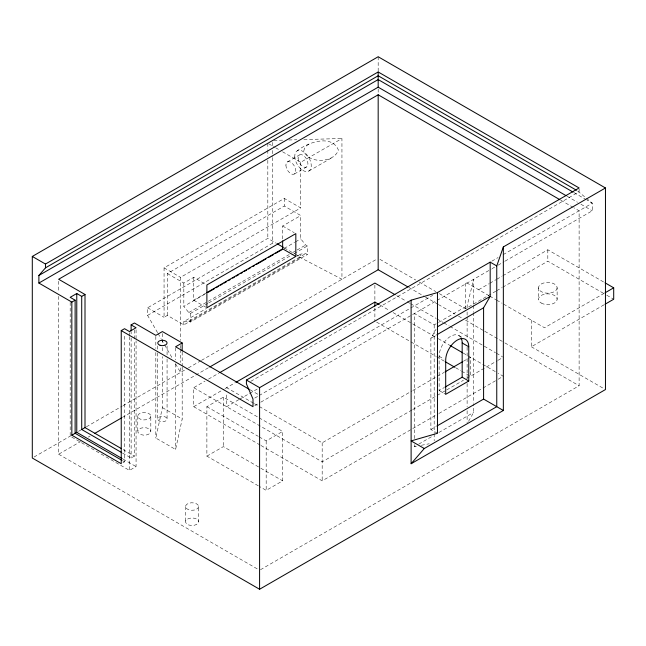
<?xml version="1.0" encoding="UTF-8"?>
<svg xmlns="http://www.w3.org/2000/svg" width="646" height="646" viewBox="0 0 646 646"><rect width="100%" height="100%" fill="white"/><g stroke="black" fill="none" stroke-linecap="round" stroke-linejoin="round"><path stroke-width="0.48" stroke-dasharray="3.23 2.42" d="M182.18 366.993L182.18 419.044L175.591 449.471L155.823 438.061L162.412 407.634L162.412 356.584M467.115 307.9L467.115 305.881L473.704 279.258L473.704 304.468M437.471 433.305L430.882 429.501L430.882 338.213L436.058 329.25M468.528 421.353L473.704 412.382L473.704 404.315M308.877 144.123L306.123 146.166L304.395 148.507L303.806 150.986C308.449 164.116 334.152 163.083 338.399 150.034C331.721 133.682 307.044 142.629 297.184 150.873M287.349 161.928L299.51 154.903M294.334 174.032L306.495 167.007M308.828 171.045L333.328 156.897M167.354 315.393L167.354 273.557L284.297 206.042L300.761 215.546L300.761 238.842L305.703 245.028L307.351 245.981L307.351 254.532L305.703 253.587L300.761 254.064L300.761 257.391L183.827 324.906L167.354 315.393L164.06 317.299L164.06 267.848L284.297 198.435L300.721 207.915L180.533 277.36L180.533 340.418M167.354 273.557L183.827 283.061L193.711 277.36L206.058 284.49M282.649 238.907L282.649 226.011L300.761 215.546M157.576 332.682L147.595 315.393L147.595 307.787L267.824 238.374L276.496 243.372M147.595 315.393L272.765 243.122L274.542 244.051M193.711 277.36L193.711 300.18L205.912 293.131M207.867 303.418L190.417 313.488L188.769 312.543L183.827 306.357L205.646 293.76M284.183 248.419L294.657 242.371M295.529 241.87L300.761 238.842M188.769 312.543L289.125 254.597M292.614 252.586L296.11 250.567M296.982 250.067L305.703 245.028M208.739 302.909L293.389 254.04M294.261 253.539L307.351 245.981M183.827 324.906L183.827 321.571L206.518 308.473M297.273 256.074L300.761 254.064M183.827 321.571L188.769 321.102L305.703 253.587M188.769 321.102L190.417 322.047L307.351 254.532M34.044 457.021L70.664 435.88M78.513 431.35L81.13 429.84M86.362 426.82L122.11 406.181M122.982 405.672L187.51 368.422M188.382 367.913L200.599 360.864M201.471 360.363L377.312 258.836M58.649 296.353L58.649 454.227L80.475 441.622M88.332 437.092L90.085 436.082M122.385 417.429L208.811 367.534M260.128 445.029L193.711 406.681L193.711 387.665L205.032 381.124M208.513 379.113L218.97 373.081M193.711 406.681L224.194 389.078M225.066 388.577L235.515 382.545M258.327 485.832L206.881 456.124L206.881 406.681L223.355 397.169L258.23 417.308M250.777 381.334L579.115 191.773L579.115 187.97M122.885 462.786L124.533 461.833L124.533 334.757M122.449 453.024L131.122 458.03L134.416 456.124L134.416 340.143M238.859 399.632L226.649 406.681L226.649 393.664M239.731 399.131L258.037 388.561M70.18 302.352L70.18 436.155L129.475 470.393L136.064 466.59L136.064 340.83M254.742 398.065L258.238 396.046M259.111 395.546L432.675 295.335M491.808 261.194L498.09 257.568M503.161 254.645L592.285 203.183L577.362 190.764M254.742 405.672L259.983 402.652M260.855 402.143L411.744 315.03M412.616 314.529L491.113 269.204M491.986 268.704L494.602 267.194M498.09 265.175L504.195 261.654M505.067 261.145L592.285 210.79L592.285 203.183L587.044 200.155M478.646 289.723L489.022 283.731M489.886 283.231L495.934 279.734M496.806 279.233L501.99 276.238M502.854 275.745L547.816 249.784L604.163 282.31M206.881 456.124L223.355 446.62L259.975 467.761M414.409 438.553L414.409 313.488L434.177 324.898L437.641 322.903M438.505 322.402L467.115 305.881M439.28 293.615L465.467 308.74L495.805 291.225M496.677 290.724L501.877 287.72M502.741 287.22L547.816 261.194L605.9 294.721M430.882 338.213L436.066 335.217M259.199 436.882L266.176 440.911L282.649 431.407L282.649 480.85L266.176 490.362L259.199 486.333M254.435 403.71L322.176 442.817L411.986 390.959M412.859 390.459L444.246 372.338M463.432 361.259L470.409 357.23L470.409 376.255L461.728 371.24M604.188 293.308L544.521 327.756L502.741 303.636M460.63 337.204A16.303 9.415 -60 0 0 447.662 338.488A16.303 9.415 -60 0 0 439.118 356.285L439.118 390.515L444.238 387.56M411.986 409.984L322.176 461.833L193.711 387.665M412.762 409.532L445.99 390.345M446.733 389.918L463.432 380.276M466.767 378.354L497.25 360.751M498.123 360.25L503.347 357.23M531.351 320.15L531.351 346.773L604.163 304.734M261 445.53L322.176 480.85L411.89 429.057M412.762 428.548L438.02 413.965M438.892 413.464L497.25 379.775M498.123 379.267L503.347 376.255L498.106 373.226M430.882 429.501L436.066 426.505M414.409 444.601L414.409 446.62L417.897 444.601M418.769 444.101L432.723 436.05M438.828 432.521L473.704 412.382M260.459 569.732L579.115 385.759L579.115 210.79L573.874 207.77M282.544 151.778L300.721 162.275L341.944 138.527L341.944 279.258L297.596 256.099M414.409 446.62L416.387 446.241M421.329 445.288L429.235 443.762M273.767 140.4L283.796 140.125M288.802 139.988L296.829 139.762M303.846 139.568L341.944 138.527M573.939 192.589L586.172 199.654M566.946 196.158L577.435 202.214M580.924 204.233L592.285 210.79M560.768 200.203L572.994 207.261M606.764 295.222L613.7 299.227M268.688 143.775L274.752 147.28M275.616 147.781L279.08 149.775M489.046 295.723L465.467 282.116L465.467 308.74M489.741 296.126L495.983 299.728M496.677 300.132L502.047 303.232M379.921 259.345L415.709 280.009M419.206 282.027L435.792 291.604M531.351 346.773L603.719 388.561M408.757 287.405L424.479 296.482M425.351 296.99L437.584 304.048M438.456 304.557L455.059 314.134M458.547 316.152L462.043 318.171M465.54 320.19L483.886 330.784M484.758 331.285L503.977 342.38M504.857 342.889L579.115 385.759M282.649 226.011L294.18 232.665M396.733 295.674L406.342 301.23M407.214 301.73L409.839 303.249M410.711 303.749L436.058 318.381M436.93 318.89L443.051 322.419M443.923 322.927L449.164 325.947M450.036 326.456L495.482 352.692M496.354 353.2L502.475 356.729M458.797 335.508L462.092 337.406M284.297 247.878L294.697 253.886M295.561 254.387L300.761 257.391M380.09 305.09L389.74 310.661M393.115 312.607L437.802 338.407M438.279 338.682L450.036 345.473M463.15 353.039L497.234 372.718M439.118 356.285L444.06 359.136M376.618 322.104L435.67 356.196M436.543 356.697L444.359 361.211M455.648 367.727L460.856 370.739M439.118 390.515L445.7 394.318M164.06 267.848L180.533 277.36M193.711 300.18L206.058 307.31M147.595 307.787L164.06 317.299M250.067 389.764L258.723 394.771M253.571 403.209L226.649 387.665L226.649 389.667M259.103 417.809L282.649 431.407M206.881 406.681L258.327 436.381M162.412 407.634L182.18 419.044M260.847 468.269L282.649 480.85M123.144 449.624L134.416 456.124M122.982 459.04L136.064 466.59M122.797 460.832L124.533 461.833M58.649 454.227L258.715 569.732M158.076 333.546L161.064 338.738M161.565 339.602L164.06 343.922M164.56 344.786L172.547 358.619M175.542 363.803L180.533 372.451L180.533 366.444M557.135 287.817A9.319 5.378 0 0 1 543.157 292.476A9.319 5.378 0 0 1 543.157 283.158A9.319 5.378 0 0 1 557.135 287.817L557.135 299.227M547.816 249.784L547.816 261.194M538.506 287.817L538.506 299.227M473.704 305.477L473.704 311.534M473.704 312.543L473.704 403.306M467.115 311.929L467.115 315.959M467.115 316.968L467.115 339.142M467.115 347.201L467.115 378.443M467.115 383.482L467.115 406.665M467.115 410.695L467.115 422.791M434.177 324.898L434.177 432.739M434.177 433.741L434.177 440.798M378.176 56.743L378.176 70.858M378.176 89.003L378.176 94.041M374.882 285.064L374.882 301.084M374.882 308.085L374.882 321.102M322.176 442.817L322.176 480.85M300.721 162.275L300.721 207.915M284.297 198.435L284.297 206.042M272.765 142.443L272.765 146.464M272.765 150.494L272.765 156.534M272.765 157.543L272.765 243.122M267.824 143.283L267.824 149.283M267.824 150.284L267.824 156.292M267.824 160.297L267.824 238.374M266.176 440.911L266.176 490.362M223.355 397.169L223.355 446.62M198.58 506.529A6.525 3.763 0 0 1 188.802 509.783A6.525 3.763 0 0 1 188.802 503.266A6.525 3.763 0 0 1 198.58 506.529L198.58 521.742A6.525 3.763 0 0 1 188.802 525.004A6.525 3.763 0 0 1 188.802 518.48A6.525 3.763 0 0 1 198.58 521.742M190.417 313.488L190.417 322.047M185.539 506.529L185.539 521.742M183.827 283.061L183.827 306.357M182.18 351.973L182.18 365.991M180.533 345.424L180.533 348.428M180.533 349.429L180.533 362.438M175.591 347.782L175.591 359.862M175.591 363.892L175.591 449.471M167.072 345.973L167.072 354.977M167.072 358.982L167.072 419.044A4.659 2.689 0 0 1 160.087 421.37A4.659 2.689 0 0 1 160.087 416.71A4.659 2.689 0 0 1 167.072 419.044M162.412 333.562L162.412 343.567M162.412 347.572L162.412 352.579M157.753 345.973L157.753 351.973M157.753 352.974L157.753 419.044M155.823 336.364L155.823 348.452M155.823 352.474L155.823 438.061M150.817 416.185A6.525 3.763 0 0 1 141.038 419.448A6.525 3.763 0 0 1 141.038 412.931A6.525 3.763 0 0 1 150.817 416.185L150.817 431.407A6.525 3.763 0 0 1 141.038 434.661A6.525 3.763 0 0 1 141.038 428.145A6.525 3.763 0 0 1 150.817 431.407M137.776 416.185L137.776 431.407M136.064 329.767L136.064 339.828M134.416 330.058L134.416 339.134M131.122 331.963L131.122 333.974M131.122 338.011L131.122 458.03M129.475 332.561L129.475 335.581M129.475 336.59L129.475 470.393M58.649 281.268L58.649 292.331M541.227 303.031A9.319 5.378 0 0 0 556.82 300.624A9.319 5.378 0 0 0 545.41 294.035A9.319 5.378 0 0 0 541.227 303.031M285.903 165.126A6.985 4.037 60 0 0 293.316 174.347A6.985 4.037 60 0 0 293.316 164.464A6.985 4.037 60 0 0 285.903 165.126M294.77 156.203A11.644 6.726 60 0 0 307.125 171.57A11.644 6.726 60 0 0 307.125 155.097A11.644 6.726 60 0 0 294.77 156.203M298.064 158.1A6.985 4.037 60 0 0 305.477 167.322A6.985 4.037 60 0 0 305.477 157.438A6.985 4.037 60 0 0 298.064 158.1"/><path stroke-width="0.97" d="M496.758 265.942L490.177 262.139L437.471 292.573L411.114 300.18L411.114 463.731L424.293 448.518L496.758 406.681L496.758 265.942L503.347 246.925L605.463 187.97L605.463 389.562L259.587 589.257L32.3 458.03L32.3 256.438L378.176 56.743L605.463 187.97M411.114 463.731L503.347 410.485L483.588 399.075L483.588 307.787L490.177 296.377L490.177 262.139M121.933 460.332L75.122 433.305L75.122 300.18L71.827 302.078L38.889 283.061L38.889 275.454L45.478 267.848L378.176 75.768L576.49 190.263M32.3 256.438L45.478 264.044L378.176 71.964L579.115 187.97L246.417 380.05L246.417 383.853L252.998 399.075L252.998 406.681L121.238 330.607L121.238 463.731L71.827 435.21L71.827 302.078M38.889 275.454L378.176 79.571L573.059 192.088M38.889 283.061L378.176 87.178L566.074 195.657M559.896 199.695L378.176 94.784L58.649 279.258L85.006 294.471L85.006 427.604L121.416 448.623M85.006 294.471L81.711 296.377L76.769 293.518L70.18 297.322L75.122 300.18M121.238 330.607L124.533 328.701L129.475 331.56L136.064 327.756L131.122 324.898L131.122 330.954M131.122 324.898L134.416 323L155.823 335.363L162.412 331.56L182.18 342.969L182.18 350.972M206.785 292.63L282.649 248.831L295.828 256.438L295.828 233.618L206.881 284.967L206.881 307.787L295.828 256.438M208.262 292.25L214.367 288.722M216.119 287.72L218.736 286.21M220.48 285.201L222.224 284.192M223.968 283.182L226.585 281.672M228.337 280.663L230.081 279.653M232.697 278.143L234.441 277.134M236.186 276.133L238.802 274.615M240.554 273.613L242.298 272.604M244.043 271.595L246.659 270.085M248.403 269.075L250.147 268.066M252.772 266.556L254.516 265.546M256.26 264.545L265.861 258.998M268.478 257.488L273.71 254.467M275.454 253.458L282.439 249.429M182.18 342.969L175.591 346.773L249.195 389.272M71.827 435.21L76.769 432.352L122.11 458.531M81.711 296.377L81.711 429.501L85.006 427.604M94.445 433.563L121.513 417.938M209.684 367.025L378.176 269.753L407.876 286.897M219.842 372.572L374.882 283.061L394.981 294.665M236.242 382.125L374.882 302.078L379.226 304.589M246.417 380.05L259.587 387.657L411.114 300.18M437.471 326.803L490.177 296.377M436.93 334.725L483.588 307.787M445.118 371.83L462.56 361.768M605.052 292.808L613.7 287.817L613.7 299.227L605.027 304.234M445.094 387.059L462.173 377.199L468.762 381.003L468.762 346.773A16.303 9.415 -60 0 0 457.231 340.119A16.303 9.415 -60 0 0 445.7 360.088L445.7 394.318L468.762 381.003M436.93 426.013L483.588 399.075M605.027 282.811L613.7 287.817M461.091 337.963A16.303 9.415 -60 0 1 462.173 342.969L468.762 346.773M277.36 243.873L283.424 247.378M450.432 345.699L462.593 352.724M445.223 361.712L454.776 367.227M424.293 448.518L411.114 440.911L437.471 433.305L437.471 292.573M81.711 429.501L121.585 452.523M503.347 246.925L503.347 410.485M462.173 342.969L462.173 377.199M378.176 71.964L378.176 87.178M378.176 94.784L378.176 269.753M374.882 302.078L374.882 306.083M282.649 240.893L282.649 248.831M259.587 387.657L259.587 589.257M76.769 293.518L76.769 432.352M45.478 264.044L45.478 267.848M160.087 345.295A4.659 2.689 0 0 0 167.072 342.969A4.659 2.689 0 0 0 160.087 340.636A4.659 2.689 0 0 0 160.087 345.295"/></g></svg>
